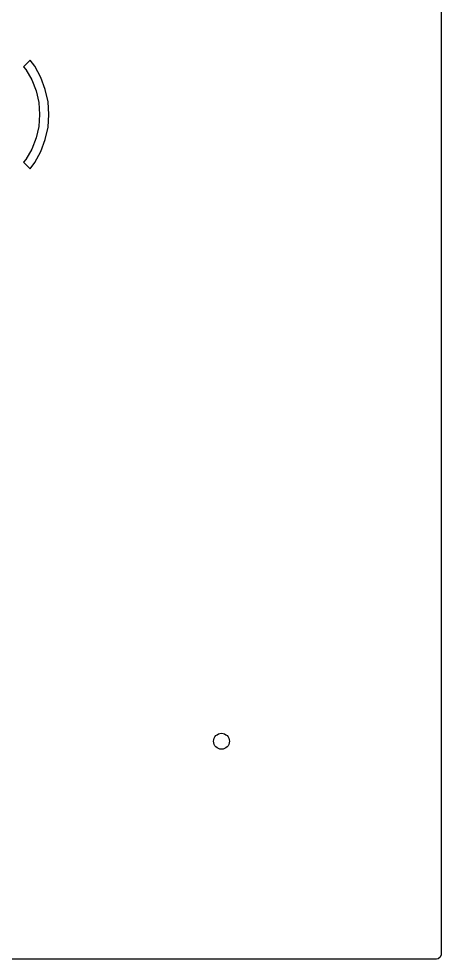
# Model space of a CAD drawing. Extents: x 0.21 to 2.99, y 0.21 to 2.19.
# Drawn here: x 2.625 to 2.99, y 0.212 to 1.024 of the extents above; entities that cross this region are included whole.
import ezdxf

# ---------------------------------------------------------------- set-up
doc = ezdxf.new("R2010")
doc.units = 0
doc.header["$MEASUREMENT"] = 0
doc.layers.add('BLACK', color=7, linetype='CONTINUOUS')

msp = doc.modelspace()

# ---------------------------------------------------------------- linework, layer by layer
at = {"layer": 'BLACK', "linetype": 'CONTINUOUS'}
for p, q in [((2.98959, 2.18429), (2.98959, 0.215709)), ((2.63492, 0.988222), (2.62918, 0.982484)), ((2.63886, 0.982951), (2.63492, 0.988222)), ((2.63492, 0.988222), (2.63492, 0.988222)), ((2.63886, 0.98295), (2.63886, 0.982951)), ((2.64413, 0.973313), (2.63886, 0.98295)), ((2.62918, 0.982484), (2.63104, 0.98015)), ((2.63104, 0.98015), (2.63619, 0.971232)), ((2.63619, 0.971232), (2.63995, 0.961647)), ((2.64413, 0.973312), (2.64413, 0.973313)), ((2.64796, 0.963023), (2.64413, 0.973312)), ((2.63995, 0.961647), (2.64224, 0.951607)), ((2.6503, 0.952292), (2.64796, 0.963023)), ((2.64224, 0.951607), (2.64301, 0.941339)), ((2.65108, 0.941339), (2.6503, 0.952292)), ((2.64301, 0.941339), (2.64224, 0.93107)), ((2.6503, 0.930385), (2.65108, 0.941339)), ((2.64224, 0.93107), (2.63995, 0.921031)), ((2.64796, 0.919654), (2.6503, 0.930385)), ((2.63995, 0.921031), (2.63619, 0.911445)), ((2.64413, 0.909365), (2.64796, 0.919654)), ((2.63619, 0.911445), (2.63104, 0.902527)), ((2.63104, 0.902527), (2.62918, 0.900193)), ((2.63886, 0.899727), (2.64413, 0.909365)), ((2.64413, 0.909365), (2.64413, 0.909365)), ((2.62918, 0.900193), (2.63492, 0.894455)), ((2.63492, 0.894455), (2.63886, 0.899727)), ((2.98569, 0.211811), (0.214311, 0.211811)), ((2.98689, 0.212002), (2.98569, 0.211811)), ((2.98884, 0.213418), (2.98689, 0.212002)), ((2.98959, 0.215709), (2.98884, 0.213418))]:
    msp.add_line(p, q, dxfattribs=at)
at = {"layer": 'BLACK'}
msp.add_circle((2.8, 0.4), 0.00689, dxfattribs=at)

doc.saveas('drawing.dxf')
